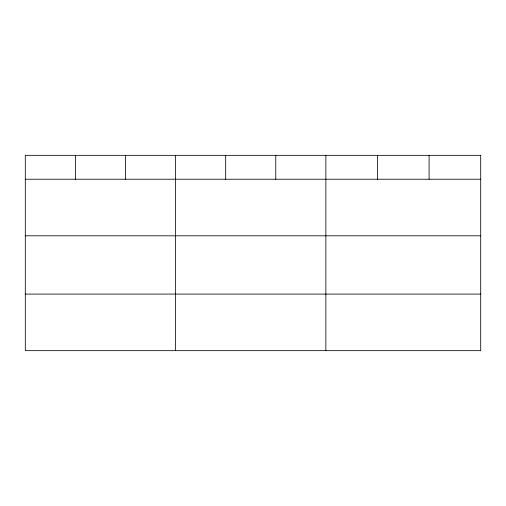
<?xml version="1.0" encoding="UTF-8"?>
<svg xmlns="http://www.w3.org/2000/svg" width="506" height="506" viewBox="0 0 506 506"><rect width="100%" height="100%" fill="white"/><g stroke="black" fill="none" stroke-linecap="round" stroke-linejoin="round"><path stroke-width="0.76" d="M25.3 179.232L480.7 179.232M25.3 235.809L480.7 235.809M25.3 294.094L480.7 294.094M429.088 155.336L429.088 179.232M377.476 155.336L377.476 179.232M325.864 155.336L325.864 350.664M275.77 155.336L275.77 179.232M225.676 155.336L225.676 179.232M175.582 155.336L175.582 350.664M125.488 155.336L125.488 179.232M75.394 155.336L75.394 179.232M480.7 155.336L25.3 155.336L25.3 350.664L480.7 350.664L480.7 155.336"/></g></svg>
